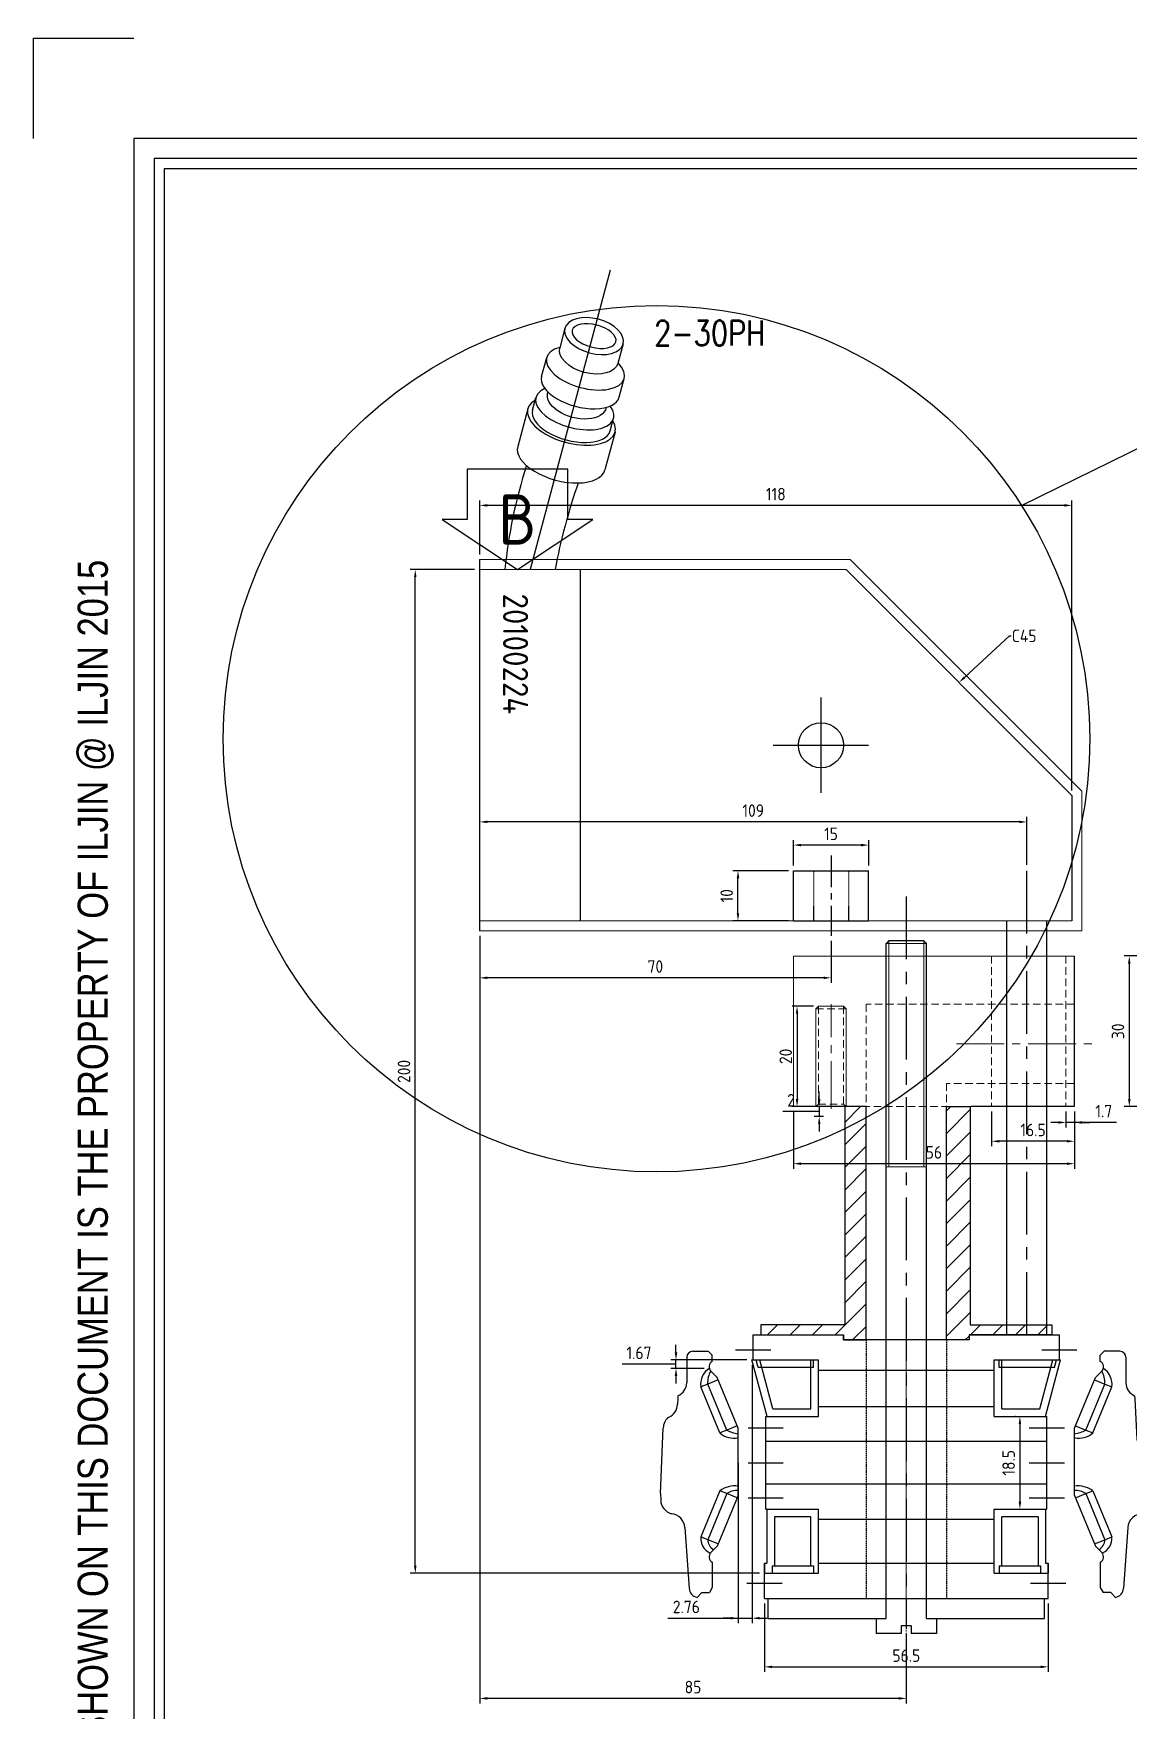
# Model space of a CAD drawing. Header units: inches. Extents: x 0 to 3212, y -602 to 1112.
# Drawn here: x 0 to 218.1, y 260.8 to 594.9 of the extents above; entities that cross this region are included whole.
import ezdxf
from ezdxf import colors
from ezdxf.entities.mleader import LeaderData, LeaderLine
from ezdxf.math import Vec2, Vec3

# ---------------------------------------------------------------- set-up
doc = ezdxf.new("R2010")
doc.units = ezdxf.units.IN
for name, pattern in [('CENTER', [2, 1.25, -0.25, 0.25, -0.25]), ('CENTER2', [28.575, 19.05, -3.175, 3.175, -3.175]), ('DASHED', [0.75, 0.5, -0.25]), ('HIDDEN', [0.375, 0.25, -0.125])]:
    doc.linetypes.add(name, pattern=pattern)
doc.layers.add('03_Center', color=1, linetype='CENTER', lineweight=13)
for name, color, linetype in [('CENTER', 7, 'Continuous'), ('HIDDEN', 2, 'HIDDEN'), ('가상선', 4, 'Continuous'), ('도면', 3, 'Continuous'), ('도면 표제', 7, 'Continuous'), ('숨은선', 2, 'HIDDEN')]:
    doc.layers.add(name, color=color, linetype=linetype)
doc.layers.add('도면 한계', color=6, linetype='Continuous', plot=False)
doc.styles.add('HSG', font='romans.shx', dxfattribs={"bigfont": 'whgtxt.shx'})
doc.styles.add('ISO', font='isocp.shx')
doc.styles.add('ISOCP', font='isocp.shx')
doc.dimstyles.new('ILJINGLOBAL', dxfattribs={"dimtxt": 2.5, "dimasz": 1.5, "dimexe": 1, "dimexo": 1, "dimgap": 1, "dimtad": 1, "dimtoh": 1, "dimzin": 9, "dimdsep": 46, "dimtxsty": 'ISOCP', "dimcen": 0, "dimclrd": 1, "dimclre": 1, "dimclrt": 2, "dimazin": 2, "dimtm": 1e-09, "dimtfac": 1, "dimtofl": 0, "dimtmove": 1, "dimatfit": 3, "dimfxl": 1, "dimtolj": 1, "dimtzin": 0, "dimarcsym": 0})

# ---------------------------------------------------------------- blocks, each defined once
blk = doc.blocks.new('*D88')
at = {"color": 1, "lineweight": -2, "transparency": 16777216}
for p, q in [((88.88, 415.11), (88.88, 262.17)), ((173.88, 276.03), (173.88, 262.17)), ((172.38, 263.17), (90.38, 263.17))]:
    blk.add_line(p, q, dxfattribs=at)
at = {"color": 1, "transparency": 16777216}
for points in [[(90.38, 263.42), (90.38, 262.92), (88.88, 263.17)], [(172.38, 263.42), (172.38, 262.92), (173.88, 263.17)]]:
    blk.add_solid(points, dxfattribs=at)
at = {"layer": 'Defpoints', "color": 0, "transparency": 16777216}
for p in [(88.88, 416.11), (173.88, 277.03), (88.88, 263.17)]:
    blk.add_point(p, dxfattribs=at)
at = {"color": 2, "transparency": 16777216, "insert": (131.38, 265.42), "char_height": 2.5, "attachment_point": 5, "style": 'ISOCP'}
blk.add_mtext('\\A1;85', dxfattribs=at)
blk = doc.blocks.new('*D89')
at = {"color": 1, "lineweight": -2, "transparency": 16777216}
for p, q in [((88.88, 422.26), (88.88, 438.83)), ((196.38, 437.83), (90.38, 437.83)), ((197.88, 429.26), (197.88, 438.83))]:
    blk.add_line(p, q, dxfattribs=at)
at = {"color": 1, "transparency": 16777216}
for points in [[(90.38, 438.08), (90.38, 437.58), (88.88, 437.83)], [(196.38, 438.08), (196.38, 437.58), (197.88, 437.83)]]:
    blk.add_solid(points, dxfattribs=at)
at = {"layer": 'Defpoints', "color": 0, "transparency": 16777216}
for p in [(88.88, 437.83), (197.88, 428.26), (88.88, 421.26)]:
    blk.add_point(p, dxfattribs=at)
at = {"color": 2, "transparency": 16777216, "insert": (143.38, 440.08), "char_height": 2.5, "attachment_point": 5, "style": 'ISOCP'}
blk.add_mtext('\\A1;109', dxfattribs=at)
blk = doc.blocks.new('*D90')
at = {"color": 1, "lineweight": -2, "transparency": 16777216}
for p, q in [((87.88, 488.11), (75.05, 488.11)), ((76.05, 289.61), (76.05, 486.61)), ((144.62, 288.11), (75.05, 288.11))]:
    blk.add_line(p, q, dxfattribs=at)
at = {"color": 1, "transparency": 16777216}
for points in [[(75.8, 486.61), (76.3, 486.61), (76.05, 488.11)], [(75.8, 289.61), (76.3, 289.61), (76.05, 288.11)]]:
    blk.add_solid(points, dxfattribs=at)
at = {"layer": 'Defpoints', "color": 0, "transparency": 16777216}
for p in [(76.05, 488.11), (88.88, 488.11), (145.62, 288.11)]:
    blk.add_point(p, dxfattribs=at)
at = {"color": 2, "transparency": 16777216, "insert": (73.8, 388.11), "char_height": 2.5, "attachment_point": 5, "rotation": 90, "style": 'ISOCP'}
blk.add_mtext('\\A1;200', dxfattribs=at)
blk = doc.blocks.new('*D91')
at = {"color": 1, "lineweight": -2, "transparency": 16777216}
for p, q in [((88.88, 491.11), (88.88, 501.9)), ((206.88, 444.11), (206.88, 501.9)), ((205.38, 500.9), (90.38, 500.9))]:
    blk.add_line(p, q, dxfattribs=at)
at = {"color": 1, "transparency": 16777216}
for points in [[(90.38, 501.15), (90.38, 500.65), (88.88, 500.9)], [(205.38, 501.15), (205.38, 500.65), (206.88, 500.9)]]:
    blk.add_solid(points, dxfattribs=at)
at = {"layer": 'Defpoints', "color": 0, "transparency": 16777216}
for p in [(88.88, 500.9), (88.88, 490.11), (206.88, 443.11)]:
    blk.add_point(p, dxfattribs=at)
at = {"color": 2, "transparency": 16777216, "insert": (147.88, 503.15), "char_height": 2.5, "attachment_point": 5, "style": 'ISOCP'}
blk.add_mtext('\\A1;118', dxfattribs=at)
blk = doc.blocks.new('*D102')
at = {"color": 1, "lineweight": -2, "transparency": 16777216}
for p, q in [((151.38, 380.11), (151.38, 368.72)), ((207.38, 380.11), (207.38, 368.72)), ((205.88, 369.72), (152.88, 369.72))]:
    blk.add_line(p, q, dxfattribs=at)
at = {"color": 1, "transparency": 16777216}
for points in [[(152.88, 369.97), (152.88, 369.47), (151.38, 369.72)], [(205.88, 369.97), (205.88, 369.47), (207.38, 369.72)]]:
    blk.add_solid(points, dxfattribs=at)
at = {"layer": 'Defpoints', "color": 0, "transparency": 16777216}
for p in [(151.38, 381.11), (207.38, 381.11), (151.38, 369.72)]:
    blk.add_point(p, dxfattribs=at)
at = {"color": 2, "transparency": 16777216, "insert": (179.38, 371.97), "char_height": 2.5, "attachment_point": 5, "style": 'ISOCP'}
blk.add_mtext('\\A1;56', dxfattribs=at)
blk = doc.blocks.new('*D105')
at = {"color": 1, "lineweight": -2, "transparency": 16777216}
for p, q in [((155.38, 401.11), (151.11, 401.11)), ((152.11, 399.61), (152.11, 382.61)), ((154.88, 381.11), (151.11, 381.11))]:
    blk.add_line(p, q, dxfattribs=at)
at = {"color": 1, "transparency": 16777216}
for points in [[(151.86, 399.61), (152.36, 399.61), (152.11, 401.11)], [(151.86, 382.61), (152.36, 382.61), (152.11, 381.11)]]:
    blk.add_solid(points, dxfattribs=at)
at = {"layer": 'Defpoints', "color": 0, "transparency": 16777216}
for p in [(156.38, 401.11), (152.11, 381.11), (155.88, 381.11)]:
    blk.add_point(p, dxfattribs=at)
at = {"color": 2, "transparency": 16777216, "insert": (149.86, 391.11), "char_height": 2.5, "attachment_point": 5, "rotation": 90, "style": 'ISOCP'}
blk.add_mtext('\\A1;20', dxfattribs=at)
blk = doc.blocks.new('*D113')
at = {"color": 1, "lineweight": -2, "transparency": 16777216}
for p, q in [((261.7, 411.11), (217.3, 411.11)), ((218.3, 409.61), (218.3, 382.61)), ((261.7, 381.11), (217.3, 381.11))]:
    blk.add_line(p, q, dxfattribs=at)
at = {"color": 1, "transparency": 16777216}
for points in [[(218.05, 409.61), (218.55, 409.61), (218.3, 411.11)], [(218.05, 382.61), (218.55, 382.61), (218.3, 381.11)]]:
    blk.add_solid(points, dxfattribs=at)
at = {"layer": 'Defpoints', "color": 0, "transparency": 16777216}
for p in [(262.7, 411.11), (218.3, 381.11), (262.7, 381.11)]:
    blk.add_point(p, dxfattribs=at)
at = {"color": 2, "transparency": 16777216, "insert": (216.05, 396.11), "char_height": 2.5, "attachment_point": 5, "rotation": 90, "style": 'ISOCP'}
blk.add_mtext('\\A1;30', dxfattribs=at)
blk = doc.blocks.new('*D114')
at = {"color": 1, "lineweight": -2, "transparency": 16777216}
for p, q in [((151.38, 429.11), (151.38, 434.21)), ((164.88, 433.21), (152.88, 433.21)), ((166.38, 429.11), (166.38, 434.21))]:
    blk.add_line(p, q, dxfattribs=at)
at = {"color": 1, "transparency": 16777216}
for points in [[(152.88, 433.46), (152.88, 432.96), (151.38, 433.21)], [(164.88, 433.46), (164.88, 432.96), (166.38, 433.21)]]:
    blk.add_solid(points, dxfattribs=at)
at = {"layer": 'Defpoints', "color": 0, "transparency": 16777216}
for p in [(151.38, 433.21), (151.38, 428.11), (166.38, 428.11)]:
    blk.add_point(p, dxfattribs=at)
at = {"color": 2, "transparency": 16777216, "insert": (158.88, 435.46), "char_height": 2.5, "attachment_point": 5, "style": 'ISOCP'}
blk.add_mtext('\\A1;15', dxfattribs=at)
blk = doc.blocks.new('*D115')
at = {"color": 1, "lineweight": -2, "transparency": 16777216}
for p, q in [((150.38, 428.11), (139.34, 428.11)), ((140.34, 419.61), (140.34, 426.61)), ((150.38, 418.11), (139.34, 418.11))]:
    blk.add_line(p, q, dxfattribs=at)
at = {"color": 1, "transparency": 16777216}
for points in [[(140.09, 426.61), (140.59, 426.61), (140.34, 428.11)], [(140.09, 419.61), (140.59, 419.61), (140.34, 418.11)]]:
    blk.add_solid(points, dxfattribs=at)
at = {"layer": 'Defpoints', "color": 0, "transparency": 16777216}
for p in [(140.34, 428.11), (151.38, 428.11), (151.38, 418.11)]:
    blk.add_point(p, dxfattribs=at)
at = {"color": 2, "transparency": 16777216, "insert": (138.09, 423.11), "char_height": 2.5, "attachment_point": 5, "rotation": 90, "style": 'ISOCP'}
blk.add_mtext('\\A1;10', dxfattribs=at)
blk = doc.blocks.new('*D116')
at = {"color": 1, "lineweight": -2, "transparency": 16777216}
for p, q in [((88.88, 415.11), (88.88, 405.76)), ((158.88, 414.11), (158.88, 405.76)), ((157.38, 406.76), (90.38, 406.76))]:
    blk.add_line(p, q, dxfattribs=at)
at = {"color": 1, "transparency": 16777216}
for points in [[(90.38, 407.01), (90.38, 406.51), (88.88, 406.76)], [(157.38, 407.01), (157.38, 406.51), (158.88, 406.76)]]:
    blk.add_solid(points, dxfattribs=at)
at = {"layer": 'Defpoints', "color": 0, "transparency": 16777216}
for p in [(88.88, 416.11), (158.88, 415.11), (88.88, 406.76)]:
    blk.add_point(p, dxfattribs=at)
at = {"color": 2, "transparency": 16777216, "insert": (123.88, 409.01), "char_height": 2.5, "attachment_point": 5, "style": 'ISOCP'}
blk.add_mtext('\\A1;70', dxfattribs=at)
blk = doc.blocks.new('*D119')
at = {"color": 1, "lineweight": -2, "transparency": 16777216}
for p, q in [((204.18, 377.94), (202.68, 377.94)), ((205.68, 380.11), (205.68, 376.94)), ((207.38, 377.94), (205.68, 377.94)), ((207.38, 380.11), (207.38, 376.94)), ((215.72, 377.94), (207.38, 377.94)), ((208.88, 377.94), (210.38, 377.94))]:
    blk.add_line(p, q, dxfattribs=at)
at = {"color": 1, "transparency": 16777216}
for points in [[(204.18, 378.19), (204.18, 377.69), (205.68, 377.94)], [(208.88, 378.19), (208.88, 377.69), (207.38, 377.94)]]:
    blk.add_solid(points, dxfattribs=at)
at = {"layer": 'Defpoints', "color": 0, "transparency": 16777216}
for p in [(205.68, 381.11), (207.38, 381.11), (205.68, 377.94)]:
    blk.add_point(p, dxfattribs=at)
at = {"color": 2, "transparency": 16777216, "insert": (213.22, 380.19), "char_height": 2.5, "attachment_point": 5, "style": 'ISOCP'}
blk.add_mtext('\\A1;1.7', dxfattribs=at)
blk = doc.blocks.new('*D120')
at = {"color": 1, "lineweight": -2, "transparency": 16777216}
for p, q in [((190.88, 380.11), (190.88, 373.19)), ((207.38, 380.11), (207.38, 373.19)), ((205.88, 374.19), (192.38, 374.19))]:
    blk.add_line(p, q, dxfattribs=at)
at = {"color": 1, "transparency": 16777216}
for points in [[(192.38, 374.44), (192.38, 373.94), (190.88, 374.19)], [(205.88, 374.44), (205.88, 373.94), (207.38, 374.19)]]:
    blk.add_solid(points, dxfattribs=at)
at = {"layer": 'Defpoints', "color": 0, "transparency": 16777216}
for p in [(190.88, 381.11), (207.38, 381.11), (190.88, 374.19)]:
    blk.add_point(p, dxfattribs=at)
at = {"color": 2, "transparency": 16777216, "insert": (199.13, 376.44), "char_height": 2.5, "attachment_point": 5, "style": 'ISOCP'}
blk.add_mtext('\\A1;16.5', dxfattribs=at)
blk = doc.blocks.new('*D143')
at = {"color": 1, "lineweight": -2, "transparency": 16777216}
for p, q in [((157.38, 381.11), (155.53, 381.11)), ((156.53, 382.61), (156.53, 384.11)), ((156.53, 381.11), (156.53, 379.11)), ((152.53, 380.11), (149.31, 380.11)), ((156.53, 380.11), (152.53, 380.11)), ((157.38, 379.11), (155.53, 379.11)), ((156.53, 377.61), (156.53, 376.11))]:
    blk.add_line(p, q, dxfattribs=at)
at = {"color": 1, "transparency": 16777216}
for points in [[(156.28, 382.61), (156.78, 382.61), (156.53, 381.11)], [(156.28, 377.61), (156.78, 377.61), (156.53, 379.11)]]:
    blk.add_solid(points, dxfattribs=at)
at = {"layer": 'Defpoints', "color": 0, "transparency": 16777216}
for p in [(158.38, 381.11), (156.53, 379.11), (158.38, 379.11)]:
    blk.add_point(p, dxfattribs=at)
at = {"color": 2, "transparency": 16777216, "insert": (150.92, 382.36), "char_height": 2.5, "attachment_point": 5, "style": 'ISOCP'}
blk.add_mtext('\\A1;2', dxfattribs=at)
blk = doc.blocks.new('30PH-2')
for p, q in [((6.96, 48.1), (5.92, 44.2)), ((18.55, 44.99), (17.51, 41.1)), ((2.31, 38.48), (3.32, 42.24)), ((17.77, 34.34), (18.78, 38.1)), ((0.52, 31.79), (1.19, 34.3)), ((-0.45, 32.05), (-2.46, 24.52)), ((15.97, 27.65), (16.65, 30.15)), ((16.94, 27.39), (14.92, 19.86))]:
    blk.add_line(p, q)
for centre, radius, start, end in [((94.77, -9.87), 100.26, 162.2304, 174.3503), ((117.95, -20.93), 114.87, 160.5839, 169.5031)]:
    blk.add_arc(centre, radius, start, end)
at = {"extrusion": (0, 0, -1)}
for major_axis, ratio in [((-5.8, 1.55), 0.577812), ((-4.35, 1.16), 0.5)]:
    blk.add_ellipse((12.76, 46.54), major_axis=major_axis, ratio=ratio, dxfattribs=at)
for centre, major_axis, start_param, end_param in [((11.05, 40.17), (-7.73, 2.07), -0.722734, 3.864327), ((10.04, 36.41), (-7.73, 2.07), 0, 3.141593), ((8.25, 29.72), (-8.69, 2.33), -0.475882, 3.617475), ((8.92, 32.23), (-7.73, 2.07), -0.571942, 3.713535), ((8.25, 29.72), (-7.73, 2.07), 0, 3.141593), ((6.23, 22.19), (-8.69, 2.33), 0, 3.141593)]:
    blk.add_ellipse(centre, major_axis=major_axis, ratio=0.5, start_param=start_param, end_param=end_param)
for centre, start_param, end_param in [((11.71, 42.65), 3.141593, 6.283185), ((9.31, 33.69), 3.094088, 6.33069)]:
    blk.add_ellipse(centre, major_axis=(-5.8, 1.55), ratio=0.577812, start_param=start_param, end_param=end_param, dxfattribs=at)
at = {"layer": 'CENTER'}
blk.add_line((15.99, 59.68), (0, 0), dxfattribs=at)
at = {"style": 'HSG', "width": 0.8}
blk.add_text('2-30PH', height=5, dxfattribs=at).set_placement((24.72, 44.63))
blk = doc.blocks.new('RT-FRT OT COIL(1)')
for p, q in [((-30.5, -5.27), (-12.5, -5.27)), ((-30.5, -10.27), (-30.5, -5.27)), ((-12.5, -6.27), (-12.5, -5.27)), ((12.5, -6.27), (-12.5, -6.27)), ((-4, -61.77), (-4, -6.27)), ((4, -61.77), (4, -6.27)), ((12.5, -5.27), (12.5, -6.27)), ((12.5, -5.27), (30.5, -5.27)), ((30.5, -10.27), (30.5, -5.27)), ((-27.73, -21.52), (-30.75, -10.27)), ((-30.75, -10.27), (-17.5, -10.27)), ((-29.5, -11.77), (-29.9, -10.27)), ((-26.57, -20.02), (-28.78, -11.77)), ((-19, -20.02), (-19, -11.77)), ((-18.5, -11.77), (-18.5, -10.27)), ((-17.5, -21.52), (-17.5, -10.27)), ((-17.5, -12.27), (17.5, -12.27)), ((17.5, -21.52), (17.5, -10.27)), ((17.5, -10.27), (30.75, -10.27)), ((18.5, -11.77), (18.5, -10.27)), ((19, -20.02), (19, -11.77)), ((26.57, -20.02), (28.78, -11.77)), ((27.73, -21.52), (30.75, -10.27)), ((29.5, -11.77), (29.9, -10.27)), ((-26.57, -20.02), (-19, -20.02)), ((-17.5, -19.52), (17.5, -19.52)), ((19, -20.02), (26.57, -20.02)), ((-28, -40.02), (-28, -21.52)), ((-28, -21.52), (-27.73, -21.52)), ((-27.73, -21.52), (-17.5, -21.52)), ((17.5, -21.52), (28, -21.52)), ((28, -40.02), (28, -21.52)), ((28, -26.52), (-28, -26.52)), ((28, -35.02), (-28, -35.02)), ((-28, -40.02), (-27.76, -40.02)), ((-27.76, -40.02), (-27.76, -50.77)), ((-27.76, -40.02), (-17.5, -40.02)), ((-17.5, -50.77), (-17.5, -40.02)), ((17.5, -52.77), (17.5, -40.02)), ((17.5, -40.02), (27.76, -40.02)), ((27.76, -40.02), (27.76, -50.77)), ((27.76, -40.02), (28, -40.02)), ((-19, -41.52), (-26.25, -41.52)), ((-26.25, -41.52), (-26.25, -51.27)), ((-19, -51.27), (-19, -41.52)), ((-17.5, -42.02), (17.5, -42.02)), ((26.25, -41.52), (19, -41.52)), ((19, -51.27), (19, -41.52)), ((26.25, -41.52), (26.25, -51.27)), ((-28.25, -57.77), (-28.25, -50.77)), ((-28.25, -50.77), (-28.25, -52.77)), ((-28.25, -52.77), (-17.5, -52.77)), ((-26.75, -51.27), (-26.75, -52.77)), ((-18.5, -51.27), (-18.5, -52.77)), ((-17.5, -50.77), (17.5, -50.77)), ((-17.5, -52.77), (-17.5, -50.79)), ((17.5, -52.77), (28.25, -52.77)), ((18.5, -51.27), (18.5, -52.77)), ((26.75, -51.27), (26.75, -52.77)), ((28.25, -57.77), (28.25, -50.77)), ((28.25, -50.77), (28.25, -52.77)), ((-27.5, -61.77), (-27.5, -57.77)), ((27.5, -61.77), (27.5, -57.77)), ((-27.5, -61.77), (-4, -61.77)), ((1, -63.27), (-1, -63.27)), ((4, -61.77), (27.5, -61.77)), ((-1, -64.77), (-6, -64.77)), ((6, -64.77), (1, -64.77))]:
    blk.add_line(p, q)
at = {"linetype": 'HIDDEN'}
for p, q in [((-8, -6.27), (-8, -57.77)), ((8, -6.27), (8, -57.77))]:
    blk.add_line(p, q, dxfattribs=at)
at = {"color": 151}
for p, q in [((-34, -8.27), (-27, -8.27)), ((27, -8.27), (34, -8.27)), ((-31.5, -23.77), (-24.5, -23.77)), ((24.5, -23.77), (31.5, -23.77)), ((-31.5, -30.77), (-24.5, -30.77)), ((24.5, -30.77), (31.5, -30.77)), ((-31.5, -37.77), (-24.5, -37.77)), ((24.5, -37.77), (31.5, -37.77)), ((-31.75, -54.77), (-24.75, -54.77)), ((24.75, -54.77), (31.75, -54.77))]:
    blk.add_line(p, q, dxfattribs=at)
at = {"ltscale": 0.08}
for p, q in [((-28.78, -11.77), (-29.5, -11.77)), ((-18.5, -11.77), (-28.78, -11.77)), ((29.5, -11.77), (18.5, -11.77)), ((-28.25, -50.77), (-27.76, -50.77)), ((-26.75, -51.27), (-18.5, -51.27)), ((18.5, -51.27), (26.75, -51.27)), ((27.76, -50.77), (28.25, -50.77)), ((-28.25, -57.77), (28.25, -57.77))]:
    blk.add_line(p, q, dxfattribs=at)
at = {"ltscale": 10}
for p, q in [((-6, -61.77), (-6, -64.77)), ((-1, -63.27), (-1, -64.77)), ((1, -63.27), (1, -64.77)), ((6, -61.77), (6, -64.77))]:
    blk.add_line(p, q, dxfattribs=at)
at = {"layer": '03_Center'}
blk.add_line((0, -69.88), (0, 0), dxfattribs=at)
at = {"layer": 'HIDDEN', "ltscale": 10}
for p, q in [((-28.78, -11.77), (-29.19, -10.27)), ((-19, -11.77), (-19, -10.27)), ((19, -11.77), (19, -10.27)), ((28.78, -11.77), (29.19, -10.27))]:
    blk.add_line(p, q, dxfattribs=at)
blk = doc.blocks.new('RT-FRT OT(1)')
at = {"ltscale": 10}
for p, q in [((-43.75, -5.9), (-43.75, -11)), ((43.75, -5.9), (43.75, -11))]:
    blk.add_line(p, q, dxfattribs=at)
for p, q in [((-42.55, -4.7), (-39.45, -4.7)), ((-39.45, -4.7), (-38.65, -5.5)), ((-38.65, -6.72), (-38.65, -5.5)), ((39.45, -4.7), (38.65, -5.5)), ((38.65, -6.72), (38.65, -5.5)), ((42.55, -4.7), (39.45, -4.7)), ((-37.68, -9.9), (-38.95, -8.63)), ((-33.5, -19.99), (-37.68, -9.9)), ((33.5, -19.99), (37.68, -9.9)), ((37.68, -9.9), (38.95, -8.63)), ((-37.16, -20.97), (-40.96, -11.79)), ((-35.77, -20.39), (-39.57, -11.22)), ((35.77, -20.39), (39.57, -11.22)), ((37.16, -20.97), (40.96, -11.79)), ((-45.52, -14.16), (-45.58, -15.26)), ((-45.49, -13.56), (-45.52, -14.16)), ((-45.5, -13.83), (-45.52, -14.16)), ((45.49, -13.56), (45.52, -14.16)), ((45.52, -14.16), (45.94, -22.21)), ((-49, -33.07), (-48.43, -19.97)), ((-33.5, -33.47), (-33.5, -19.99)), ((33.5, -33.47), (33.5, -19.99)), ((61.85, -25.05), (48.94, -25.05)), ((65, -30.92), (64.84, -27.89)), ((-49, -33.07), (-48.93, -34.34)), ((-37.16, -32.49), (-40.96, -41.67)), ((-35.77, -33.07), (-39.57, -42.24)), ((35.77, -33.07), (39.57, -42.24)), ((37.16, -32.49), (40.96, -41.67)), ((65, -31.67), (64.84, -34.71)), ((65, -30.92), (65, -31.67)), ((-33.5, -33.47), (-37.68, -43.56)), ((33.5, -33.47), (37.68, -43.56)), ((-44.12, -39.84), (-43.28, -51.94)), ((44.12, -39.84), (43.28, -51.94)), ((61.94, -37.05), (47.11, -37.05)), ((-37.68, -43.56), (-38.95, -44.83)), ((-38.65, -46.74), (-38.65, -51.79)), ((37.68, -43.56), (38.95, -44.83)), ((38.65, -46.74), (38.65, -51.79)), ((-40.73, -52.8), (-39.23, -52.8)), ((-38.65, -51.79), (-39.23, -52.8)), ((38.65, -51.79), (39.23, -52.8)), ((40.73, -52.8), (39.23, -52.8))]:
    blk.add_line(p, q)
at = {"color": 30}
for p, q in [((-39.57, -11.22), (-40.96, -11.79)), ((39.57, -11.22), (40.96, -11.79)), ((-35.77, -20.39), (-37.16, -20.97)), ((35.77, -20.39), (37.16, -20.97)), ((-35.77, -33.07), (-37.16, -32.49)), ((35.77, -33.07), (37.16, -32.49)), ((-39.57, -42.24), (-40.96, -41.67)), ((39.57, -42.24), (40.96, -41.67))]:
    blk.add_line(p, q, dxfattribs=at)
at = {"color": 2}
for p, q in [((-37.49, -10.36), (-39.57, -11.22)), ((37.49, -10.36), (39.57, -11.22)), ((-33.69, -19.53), (-35.77, -20.39)), ((33.69, -19.53), (35.77, -20.39)), ((-33.69, -33.93), (-35.77, -33.07)), ((33.69, -33.93), (35.77, -33.07)), ((-37.49, -43.1), (-39.57, -42.24)), ((37.49, -43.1), (39.57, -42.24))]:
    blk.add_line(p, q, dxfattribs=at)
at = {"ltscale": 3}
for p, q in [((-40.73, -52.8), (-41.69, -53.76)), ((-40.73, -52.8), (-41.69, -53.76)), ((40.73, -52.8), (41.69, -53.76))]:
    blk.add_line(p, q, dxfattribs=at)
for centre, radius, start, end in [((-42.55, -5.9), 1.2, 90, 180), ((42.55, -5.9), 1.2, 0, 90), ((-37.19, -11.29), 3.8, 122.9866, 187.6564), ((-34.73, -11.01), 4.85, 150.5734, 182.4672), ((-38.1, -7.78), 1.2, 117.2796, 225), ((38.1, -7.78), 1.2, 315, 62.7204), ((34.73, -11.01), 4.85, 357.5328, 29.4266), ((37.19, -11.29), 3.8, 352.3436, 57.0134), ((-46.5, -11), 2.75, 291.5978, 0), ((46.5, -11), 2.75, 180, 248.4022), ((-48.57, -15.11), 3, 295.394, 357), ((-45.43, -20.1), 3, 133.608, 177.5), ((-46, -20.53), 3, 115.394, 120), ((-34.46, -17.99), 4.02, 227.8072, 283.5522), ((-32.76, -14.95), 6.22, 241.0668, 263.1673), ((32.76, -14.95), 6.22, 276.8327, 298.9332), ((34.46, -17.99), 4.02, 256.4478, 312.1928), ((48.94, -22.05), 3, 183, 270), ((61.85, -28.05), 3, 3, 90), ((-34.15, -36.67), 5.14, 82.7016, 125.7512), ((-33.8, -35.86), 3.41, 84.9044, 125.1844), ((34.15, -36.67), 5.14, 54.2488, 97.2984), ((33.8, -35.86), 3.41, 54.8156, 95.0956), ((-45.94, -34.19), 3, 183, 253.9306), ((61.94, -34.05), 3, 270, 344.0096), ((61.85, -34.55), 3, 353.7534, 357), ((-47.11, -40.05), 3, 4, 83.3537), ((47.11, -40.05), 3, 90, 176), ((-37.73, -41.97), 3.24, 174.602, 246.0855), ((-36.98, -42.08), 2.59, 183.5999, 237.3933), ((36.98, -42.08), 2.59, 302.6067, 356.4001), ((37.73, -41.97), 3.24, 293.9145, 5.398), ((-38.1, -45.68), 1.2, 135, 242.7204), ((38.1, -45.68), 1.2, 297.2796, 45), ((-41.28, -51.8), 2, 184, 258.2352), ((41.28, -51.8), 2, 281.7648, 356)]:
    blk.add_arc(centre, radius, start, end)
at = {"layer": '03_Center', "ltscale": 10}
blk.add_line((0, -57.5), (0, 0), dxfattribs=at)
at = {"style": 'ISOCP'}
blk.add_text('RT-FRT', height=3.5, dxfattribs=at).set_placement((48.17, -42.13))
blk = doc.blocks.new('*D197')
at = {"color": 1, "lineweight": -2, "transparency": 16777216}
for p, q in [((143.14, 329.61), (143.14, 278.15)), ((140.38, 310.11), (140.38, 278.15)), ((126.34, 279.15), (140.38, 279.15)), ((138.88, 279.15), (137.38, 279.15)), ((140.38, 279.15), (143.14, 279.15)), ((144.64, 279.15), (146.14, 279.15))]:
    blk.add_line(p, q, dxfattribs=at)
at = {"color": 1, "transparency": 16777216}
for points in [[(138.88, 279.4), (138.88, 278.9), (140.38, 279.15)], [(144.64, 279.4), (144.64, 278.9), (143.14, 279.15)]]:
    blk.add_solid(points, dxfattribs=at)
at = {"layer": 'Defpoints', "color": 0, "transparency": 16777216}
for p in [(143.14, 330.61), (140.38, 311.11), (143.14, 279.15)]:
    blk.add_point(p, dxfattribs=at)
at = {"color": 2, "transparency": 16777216, "insert": (130.06, 281.4), "char_height": 2.5, "attachment_point": 5, "style": 'ISOCP'}
blk.add_mtext('\\A1;2.76', dxfattribs=at)
blk = doc.blocks.new('*D230')
at = {"color": 1, "lineweight": -2, "transparency": 16777216}
for p, q in [((145.62, 282.11), (145.62, 268.45)), ((202.13, 282.11), (202.13, 268.45)), ((147.12, 269.45), (200.63, 269.45))]:
    blk.add_line(p, q, dxfattribs=at)
at = {"color": 1, "transparency": 16777216}
for points in [[(147.12, 269.7), (147.12, 269.2), (145.62, 269.45)], [(200.63, 269.7), (200.63, 269.2), (202.13, 269.45)]]:
    blk.add_solid(points, dxfattribs=at)
at = {"layer": 'Defpoints', "color": 0, "transparency": 16777216}
for p in [(145.62, 283.11), (202.13, 283.11), (202.13, 269.45)]:
    blk.add_point(p, dxfattribs=at)
at = {"color": 2, "transparency": 16777216, "insert": (173.88, 271.7), "char_height": 2.5, "attachment_point": 5, "style": 'ISOCP'}
blk.add_mtext('\\A1;56.5', dxfattribs=at)
blk = doc.blocks.new('*D253')
at = {"color": 1, "lineweight": -2, "transparency": 16777216}
for p, q in [((195.63, 319.36), (195.51, 319.36)), ((196.51, 317.86), (196.51, 302.36))]:
    blk.add_line(p, q, dxfattribs=at)
at = {"color": 1, "transparency": 16777216}
for points in [[(196.26, 317.86), (196.76, 317.86), (196.51, 319.36)], [(196.26, 302.36), (196.76, 302.36), (196.51, 300.86)]]:
    blk.add_solid(points, dxfattribs=at)
at = {"layer": 'Defpoints', "color": 0, "transparency": 16777216}
for p in [(196.63, 319.36), (196.51, 300.86), (196.51, 300.86)]:
    blk.add_point(p, dxfattribs=at)
at = {"color": 2, "transparency": 16777216, "insert": (194.26, 310.11), "char_height": 2.5, "attachment_point": 5, "rotation": 90, "style": 'ISOCP'}
blk.add_mtext('\\A1;18.5', dxfattribs=at)
blk = doc.blocks.new('*D254')
at = {"color": 1, "lineweight": -2, "transparency": 16777216}
for p, q in [((127.99, 332.11), (127.99, 333.61)), ((123.99, 329.77), (117.24, 329.77)), ((127.99, 329.77), (123.99, 329.77)), ((142.13, 330.61), (126.99, 330.61)), ((133.62, 328.94), (126.99, 328.94)), ((127.99, 328.94), (127.99, 330.61)), ((127.99, 327.44), (127.99, 325.94))]:
    blk.add_line(p, q, dxfattribs=at)
at = {"color": 1, "transparency": 16777216}
for points in [[(127.74, 332.11), (128.24, 332.11), (127.99, 330.61)], [(127.74, 327.44), (128.24, 327.44), (127.99, 328.94)]]:
    blk.add_solid(points, dxfattribs=at)
at = {"layer": 'Defpoints', "color": 0, "transparency": 16777216}
for p in [(127.99, 330.61), (134.62, 328.94), (143.13, 330.61)]:
    blk.add_point(p, dxfattribs=at)
at = {"color": 2, "transparency": 16777216, "insert": (120.62, 332.02), "char_height": 2.5, "attachment_point": 5, "style": 'ISOCP'}
blk.add_mtext('\\A1;1.67', dxfattribs=at)

msp = doc.modelspace()

# ---------------------------------------------------------------- hatches: boundary and pattern name
h = msp.add_hatch()
h.set_pattern_fill('LINE', color=2, angle=45)
h.set_pattern_definition([(45, (221.892, 38.596), (-2.245064, 2.245064), [])])
h.paths.add_polyline_path([(165.8748, 381.1056), (161.6219, 381.1056), (161.6219, 337.6056), (144.8753, 337.6056), (144.8753, 335.6056), (161.3719, 335.6056), (161.3719, 334.6056), (165.8748, 334.6056)])
h.paths.add_polyline_path([(186.6253, 381.1056), (181.8757, 381.1056), (181.8757, 334.6056), (186.3786, 334.6056), (186.3786, 335.6056), (202.8753, 335.6056), (202.8753, 337.6056), (186.6253, 337.6056)])

# ---------------------------------------------------------------- linework, layer by layer
at = {"color": 0}
msp.add_line((196.821, 500.9043), (1004.4086, 896.9829), dxfattribs=at)
for p, q in [((88.8753, 490.1056), (88.8753, 416.1056)), ((108.8753, 488.1056), (108.8753, 418.1056)), ((206.8753, 443.1056), (161.8753, 488.1056)), ((206.8753, 443.1056), (206.8753, 418.1056)), ((151.3753, 428.1056), (166.3753, 428.1056)), ((151.3753, 418.1056), (151.3753, 428.1056)), ((166.3753, 418.1056), (166.3753, 428.1056)), ((151.3753, 418.1056), (166.3753, 418.1056)), ((170.3754, 414.1056), (169.8754, 413.6056)), ((169.8754, 334.6056), (169.8754, 413.6056)), ((177.3754, 414.1056), (170.3754, 414.1056)), ((177.8754, 413.6056), (177.3754, 414.1056)), ((177.8754, 334.6056), (177.8754, 413.6056)), ((207.3753, 381.1056), (207.3753, 411.1056)), ((162.3753, 381.1056), (151.3753, 381.1056)), ((207.3753, 381.1056), (186.8786, 381.1056))]:
    msp.add_line(p, q)
at = {"color": 1, "ltscale": 0.5}
for p, q in [((156.8753, 462.6056), (156.8753, 443.6056)), ((147.3753, 453.1056), (166.3753, 453.1056))]:
    msp.add_line(p, q, dxfattribs=at)
at = {"color": 1, "linetype": 'CENTER', "ltscale": 5}
msp.add_line((158.8753, 431.1056), (158.8753, 415.1056), dxfattribs=at)
at = {"color": 1, "linetype": 'CENTER', "ltscale": 10}
for p, q in [((197.8753, 335.6056), (197.8753, 428.2608)), ((173.8752, 422.9656), (173.8753, 277.0298))]:
    msp.add_line(p, q, dxfattribs=at)
at = {"lineweight": 15, "ltscale": 0.5}
for p, q in [((151.3753, 411.1056), (151.3753, 381.1056)), ((171.3753, 411.1056), (176.3753, 411.1056)), ((155.8753, 400.6056), (156.3753, 401.1056)), ((156.3753, 401.1056), (161.3753, 401.1056)), ((161.8753, 400.6056), (161.3753, 401.1056)), ((155.8753, 381.1056), (155.8753, 400.6056)), ((161.8753, 381.1056), (161.8753, 400.6056))]:
    msp.add_line(p, q, dxfattribs=at)
at = {"lineweight": 5}
msp.add_line((207.3753, 411.1056), (151.3753, 411.1056), dxfattribs=at)
at = {"color": 1, "lineweight": 15, "ltscale": 3}
for p, q in [((177.8754, 413.6056), (169.8754, 413.6056)), ((170.3754, 369.1056), (170.3754, 414.1056)), ((177.3754, 369.1056), (177.3754, 414.1056)), ((177.8753, 369.1056), (169.8754, 369.1056))]:
    msp.add_line(p, q, dxfattribs=at)
at = {"color": 2, "linetype": 'DASHED', "lineweight": 15, "ltscale": 3}
for p, q in [((190.8753, 411.1056), (190.8753, 381.1056)), ((205.6753, 411.1056), (205.6753, 381.1056)), ((156.3753, 381.6056), (156.3753, 401.1056)), ((161.3753, 381.6056), (161.3753, 401.1056)), ((155.8753, 400.6056), (161.8753, 400.6056)), ((155.8753, 381.1056), (156.3753, 381.6056)), ((156.3753, 381.6056), (161.3753, 381.6056)), ((161.8753, 381.1056), (161.3753, 381.6056)), ((186.8786, 381.1056), (162.3753, 381.1056))]:
    msp.add_line(p, q, dxfattribs=at)
at = {"color": 1, "linetype": 'CENTER2', "lineweight": 15, "ltscale": 0.5}
for p, q in [((158.8753, 380.6274), (158.8753, 401.5422)), ((183.8769, 393.6056), (211.4287, 393.6056))]:
    msp.add_line(p, q, dxfattribs=at)
at = {"color": 4, "linetype": 'DASHED', "lineweight": 15, "ltscale": 3}
for p, q in [((207.3753, 401.506), (165.8748, 401.506)), ((165.8748, 401.506), (165.8748, 381.1056)), ((181.8757, 385.734), (181.8757, 381.1056)), ((207.3753, 385.7339), (181.8757, 385.7339))]:
    msp.add_line(p, q, dxfattribs=at)
msp.add_lwpolyline([(86.4171, 508.1056), (86.4171, 498.1056), (81.4171, 498.1056), (96.4171, 488.1056), (111.4171, 498.1056), (106.4171, 498.1056), (106.4171, 508.1056)], close=True)
at = {"color": 2}
for points in [[(165.8748, 381.1056), (161.6219, 381.1056), (161.6219, 337.6056), (144.8753, 337.6056), (144.8753, 335.6056), (161.3719, 335.6056), (161.3719, 334.6056), (165.8748, 334.6056)], [(181.8757, 381.1056), (186.6253, 381.1056), (186.6253, 337.6056), (202.8753, 337.6056), (202.8753, 335.6056), (186.3786, 335.6056), (186.3786, 334.6056), (181.8757, 334.6056)]]:
    msp.add_lwpolyline(points, close=True, dxfattribs=at)
at = {"color": 0}
msp.add_circle((124.0903, 454.4082), 86.3229, dxfattribs=at)
msp.add_circle((156.8753, 453.1056), 4.5)
at = {"layer": 'CENTER', "color": 0, "linetype": 'ByBlock', "lineweight": 13}
for p, q in [((161.8753, 488.1056), (88.8753, 488.1056)), ((206.8753, 418.1056), (88.8753, 418.1056))]:
    msp.add_line(p, q, dxfattribs=at)
at = {"layer": '가상선'}
for p, q in [((193.8753, 335.6056), (193.8753, 418.1056)), ((201.8753, 335.6056), (201.8753, 418.1056))]:
    msp.add_line(p, q, dxfattribs=at)
at = {"layer": '가상선', "linetype": 'ByBlock', "lineweight": 13}
msp.add_lwpolyline([(88.8753, 490.1056), (162.7037, 490.1056), (208.8753, 443.934), (208.8753, 416.1056), (88.8753, 416.1056)], dxfattribs=at)
at = {"layer": '도면'}
for points in [[(820, 20), (820, 574), (20, 574), (20, 20)], [(816, 24), (816, 570), (24, 570), (24, 24)], [(814, 26), (814, 568), (26, 568), (26, 26)]]:
    msp.add_lwpolyline(points, close=True, dxfattribs=at)
at = {"layer": '도면 한계'}
msp.add_lwpolyline([(0, 574), (0, 594), (20, 594)], dxfattribs=at)
at = {"layer": '숨은선', "ltscale": 0.3}
for p, q in [((155.3753, 428.1056), (155.3753, 418.1056)), ((162.3753, 428.1056), (162.3753, 418.1056))]:
    msp.add_line(p, q, dxfattribs=at)

# ---------------------------------------------------------------- block references
for name, p in [('30PH-2', (98.9105, 488.1056)), ('RT-FRT OT COIL(1)', (173.8753, 340.8756)), ('RT-FRT OT(1)', (173.8752, 337.0385))]:
    msp.add_blockref(name, p)

# ---------------------------------------------------------------- texts
at = {"insert": (96.4171, 498.1056), "char_height": 10, "attachment_point": 5, "style": 'ISOCP'}
msp.add_mtext_dynamic_manual_height_columns('B', width=19.169245, gutter_width=12.5, heights=[0], dxfattribs=at)
at = {"insert": (98.5313, 483.3398), "char_height": 5, "attachment_point": 1, "rotation": 270, "style": 'ISOCP'}
msp.add_mtext_dynamic_manual_height_columns('20100224', width=63.747879, gutter_width=12.5, heights=[0], dxfattribs=at)
at = {"layer": '도면 표제', "insert": (16, 297), "char_height": 6, "width": 493.400114, "attachment_point": 8, "rotation": 90, "style": 'ISOCP'}
msp.add_mtext('{\\fArial Narrow|b0|i0|c0|p34;THE DESIGN AND TECHNICAL INFORMATION SHOWN ON THIS DOCUMENT IS THE PROPERTY OF ILJIN @ ILJIN 2015}', dxfattribs=at)

# ---------------------------------------------------------------- dimensions: what is measured, and where the dimension line sits
for base, p1, p2, angle, picture, middle in [((88.8753, 500.9043), (206.8753, 443.1056), (88.8753, 490.1056), 180, '*D91', (147.8753, 503.1543)), ((76.0494, 488.1056), (145.624, 288.1056), (88.8753, 488.1056), 90, '*D90', (73.7992, 388.1056)), ((88.8753, 437.8271), (197.8753, 428.2608), (88.8753, 421.2607), 180, '*D89', (143.3753, 440.0771)), ((151.3753, 433.2117), (166.3753, 428.1056), (151.3753, 428.1056), 180, '*D114', (158.8753, 435.4617)), ((140.3382, 428.1056), (151.3753, 418.1056), (151.3753, 428.1056), 90, '*D115', (138.0882, 423.1056)), ((88.8753, 263.1721), (173.8753, 277.0298), (88.8753, 416.1056), 180, '*D88', (131.3753, 265.4221)), ((88.8753, 406.758), (158.8753, 415.1056), (88.8753, 416.1056), 180, '*D116', (123.8753, 409.008)), ((218.3044, 381.1056), (262.6973, 411.1056), (262.6973, 381.1056), 90, '*D113', (216.0544, 396.1056)), ((152.1061, 381.1056), (156.3753, 401.1056), (155.8753, 381.1056), 90, '*D105', (149.8558, 391.1056)), ((156.5265, 379.1056), (158.3751, 381.1056), (158.3751, 379.1056), 90, '*D143', (151.526, 382.3558)), ((151.3753, 369.7234), (207.3753, 381.1056), (151.3753, 381.1056), 180, '*D102', (179.3753, 371.9734)), ((190.8753, 374.1862), (207.3753, 381.1056), (190.8753, 381.1056), 180, '*D120', (199.1253, 376.4362)), ((196.5059, 300.8556), (196.6253, 319.3556), (196.5059, 300.8556), 90, '*D253', (194.2559, 310.1056))]:
    dim = msp.add_linear_dim(base=base, p1=p1, p2=p2, angle=angle, dimstyle='ILJINGLOBAL', override={"dimfxl": 0.5, "dimtfillclr": 1})
    dim.commit()
    dim.dimension.update_dxf_attribs({"geometry": picture, "text_midpoint": middle})
dim = msp.add_linear_dim(base=(205.6753, 377.9363), p1=(207.3753, 381.1056), p2=(205.6753, 381.1056), angle=180, dimstyle='ILJINGLOBAL', override={"dimfxl": 0.5, "dimtfillclr": 1})
dim.commit()
dim.dimension.update_dxf_attribs({"geometry": '*D119', "text_midpoint": (213.2234, 377.9363), "dimtype": 160})
at = {"color": 60}
dim = msp.add_linear_dim(base=(127.9929, 330.6056), p1=(134.6179, 328.9394), p2=(143.1262, 330.6056), angle=90, dimstyle='ILJINGLOBAL', override={"dimfxl": 0.5, "dimtfillclr": 1}, dxfattribs=at)
dim.commit()
dim.dimension.update_dxf_attribs({"geometry": '*D254', "text_midpoint": (122.9929, 332.0225)})
dim = msp.add_linear_dim(base=(143.1362, 279.1543), p1=(140.3752, 311.1056), p2=(143.1362, 330.6056), dimstyle='ILJINGLOBAL', override={"dimfxl": 0.5, "dimtfillclr": 1})
dim.commit()
dim.dimension.update_dxf_attribs({"geometry": '*D197', "text_midpoint": (130.0568, 276.1837), "dimtype": 160})
dim = msp.add_linear_dim(base=(202.1265, 269.4549), p1=(145.624, 283.1056), p2=(202.1265, 283.1056), dimstyle='ILJINGLOBAL', override={"dimfxl": 0.5, "dimtfillclr": 1})
dim.commit()
dim.dimension.update_dxf_attribs({"geometry": '*D230', "text_midpoint": (173.8753, 271.7049)})

# ---------------------------------------------------------------- leaders
at = {"color": 1}
ml = msp.add_multileader_mtext('Standard', dxfattribs=at)
ml.set_content('{\\Fisocp,whgtxt|c129;\\C2;C45}', color=1, style='ISO')
ml.set_leader_properties()
ml.build(insert=Vec2(0, 0))
ml.multileader.update_dxf_attribs({"dogleg_length": 0.36, "arrow_head_size": 1.5})
ctx = ml.context
ctx.base_point, ctx.char_height, ctx.arrow_head_size, ctx.landing_gap_size, ctx.plane_origin = Vec3(194.795, 474.9022), 2.5, 1.5, 0.09, Vec3(212.0273, 469.5612)
notes = []
notes.append((ctx, [(1, (1, 1, 0), (194.435, 474.9022), (1, 0), 0.36, [(0, [(184.3753, 465.6056)], 0, [])])]))
ctx.mtext.insert, ctx.mtext.flow_direction = Vec3(194.885, 476.1522), 5
for ctx, leaders in notes:
    for number, flags, end, landing, length, lines in leaders:
        leader = LeaderData()
        leader.index, (leader.has_last_leader_line, leader.has_dogleg_vector, leader.attachment_direction) = number, flags
        leader.last_leader_point, leader.dogleg_vector, leader.dogleg_length = Vec3(end), Vec3(landing), length
        for number, points, colour, breaks in lines:
            line = LeaderLine()
            line.index, line.vertices, line.color, line.breaks = number, Vec3.list(points), colors.encode_raw_color(colour), breaks
            leader.lines.append(line)
        ctx.leaders.append(leader)

doc.saveas('drawing.dxf')
